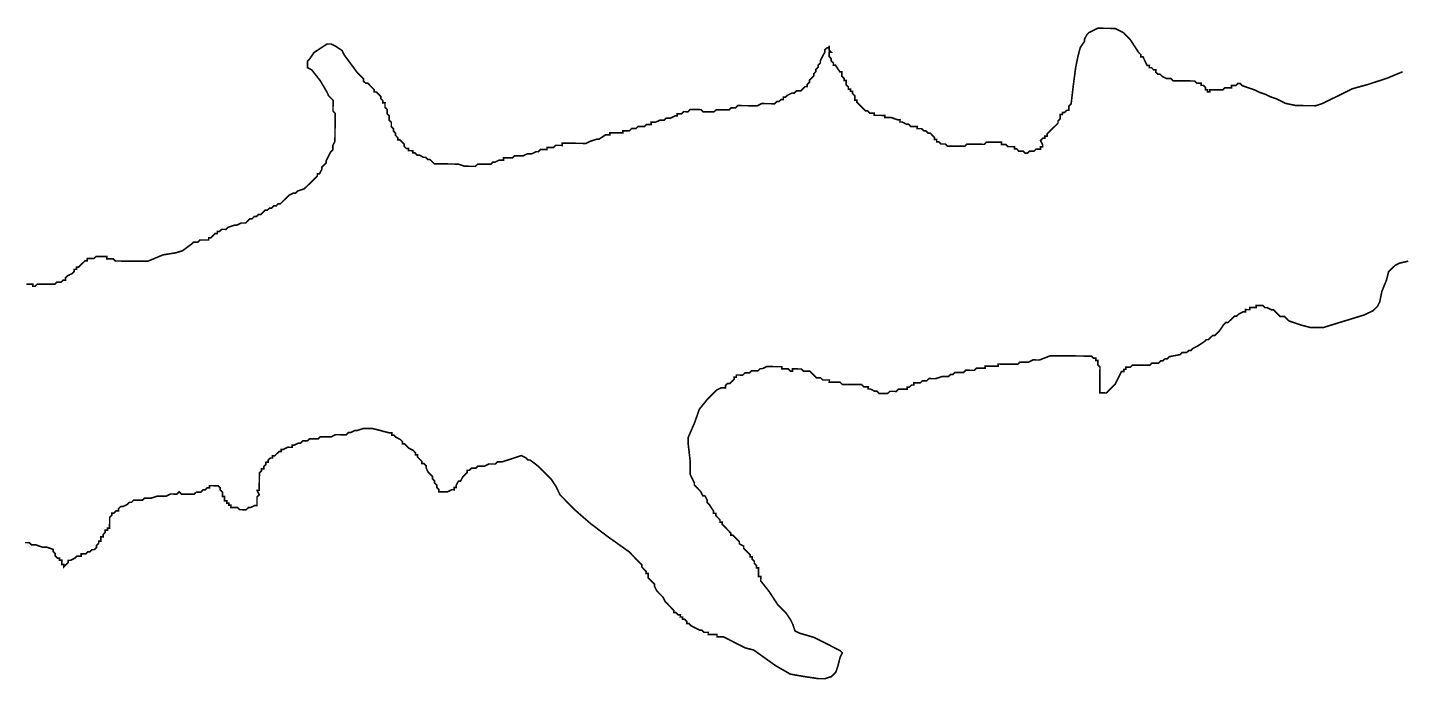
# Model space of a CAD drawing. Header units: metres. Extents: x 319816 to 366074, y 1739234 to 1838803.
# Drawn here: x 332103 to 334669, y 1814234 to 1815452 of the extents above; entities that cross this region are included whole.
import ezdxf

# ---------------------------------------------------------------- set-up
doc = ezdxf.new("R2010")
doc.units = ezdxf.units.M
doc.header["$MEASUREMENT"] = 0
doc.layers.add('HAZARDS LINE', color=1, linetype='Continuous')

msp = doc.modelspace()

# ---------------------------------------------------------------- linework, layer by layer
at = {"layer": 'HAZARDS LINE', "lineweight": 18, "const_width": 3}
for points in [[(332101.1, 1814973), (332105.1, 1814972.9), (332109.2, 1814972.9), (332113.2, 1814972.9), (332113.2, 1814968.8), (332117.2, 1814968.8), (332121.3, 1814972.8), (332125.4, 1814972.8), (332129.4, 1814972.8), (332133.4, 1814972.7), (332137.5, 1814972.7), (332141.5, 1814972.7), (332145.6, 1814972.6), (332149.6, 1814972.6), (332153.7, 1814972.6), (332157.7, 1814976.6), (332161.8, 1814976.5), (332165.8, 1814976.5), (332169.9, 1814980.5), (332173.9, 1814980.5), (332174, 1814984.5), (332178, 1814988.6), (332186.2, 1814992.5), (332190.2, 1814996.5), (332190.3, 1815000.6), (332194.3, 1815000.6), (332194.3, 1815004.6), (332198.4, 1815004.6), (332202.4, 1815008.6), (332206.5, 1815012.6), (332210.6, 1815016.6), (332214.6, 1815016.6), (332214.7, 1815020.6), (332218.7, 1815020.6), (332222.8, 1815020.6), (332226.8, 1815020.5), (332230.9, 1815024.5), (332234.9, 1815024.5), (332239, 1815024.5), (332243, 1815024.4), (332247, 1815024.4), (332251.1, 1815024.4), (332251, 1815020.3), (332259.1, 1815020.3), (332263.2, 1815020.2), (332267.2, 1815016.2), (332271.2, 1815016.1), (332275.3, 1815016.1), (332283.4, 1815016), (332287.4, 1815016), (332291.4, 1815016), (332295.5, 1815015.9), (332299.5, 1815015.9), (332303.6, 1815015.9), (332307.6, 1815015.9), (332311.7, 1815015.8), (332315.7, 1815015.8), (332319.7, 1815015.8), (332323.8, 1815015.7), (332327.8, 1815015.7), (332356.2, 1815027.6), (332380.5, 1815031.5), (332392.7, 1815035.4), (332408.9, 1815047.4), (332413, 1815051.4), (332417, 1815051.4), (332421.1, 1815051.4), (332425.2, 1815055.4), (332429.2, 1815055.3), (332437.3, 1815055.3), (332441.3, 1815055.3), (332441.4, 1815059.3), (332445.4, 1815059.3), (332449.5, 1815063.3), (332453.5, 1815067.3), (332457.6, 1815067.3), (332457.6, 1815071.3), (332461.7, 1815071.3), (332465.7, 1815075.3), (332473.8, 1815075.2), (332477.9, 1815079.2), (332490.1, 1815083.2), (332494.1, 1815083.2), (332502.2, 1815087.1), (332506.3, 1815087.1), (332510.3, 1815087.1), (332514.4, 1815091.1), (332518.4, 1815095.1), (332522.5, 1815095.1), (332526.6, 1815099.1), (332530.6, 1815099), (332534.7, 1815103.1), (332538.7, 1815103), (332542.8, 1815107), (332546.9, 1815111), (332550.9, 1815111), (332555, 1815115), (332559, 1815115), (332563.1, 1815119), (332567.1, 1815119), (332571.2, 1815123), (332575.3, 1815123), (332579.3, 1815127), (332583.4, 1815131), (332587.5, 1815135), (332591.5, 1815139), (332599.7, 1815143), (332603.7, 1815143), (332607.8, 1815147), (332619.9, 1815150.9), (332628.1, 1815158.9), (332644.4, 1815175), (332644.4, 1815179), (332648.5, 1815179), (332652.6, 1815187.1), (332652.6, 1815191.1), (332660.7, 1815199.1), (332660.8, 1815203.2), (332664.9, 1815211.2), (332669, 1815219.3), (332673.1, 1815223.3), (332673.1, 1815227.3), (332673.1, 1815231.4), (332677.2, 1815239.4), (332677.3, 1815247.5), (332677.3, 1815255.6), (332677.4, 1815263.7), (332677.5, 1815271.8), (332677.5, 1815279.9), (332677.6, 1815283.9), (332677.6, 1815287.9), (332677.6, 1815292), (332673.6, 1815296.1), (332673.6, 1815300.1), (332673.7, 1815308.2), (332673.7, 1815312.2), (332673.8, 1815316.3), (332665.7, 1815324.4), (332661.8, 1815332.5), (332649.8, 1815352.9), (332633.8, 1815373.2), (332625.7, 1815377.3), (332625.8, 1815381.3), (332625.8, 1815385.4), (332625.8, 1815389.4), (332629.9, 1815393.4), (332638.1, 1815405.5), (332662.5, 1815421.5), (332666.5, 1815421.5), (332670.5, 1815421.4), (332678.6, 1815417.3), (332690.7, 1815409.1), (332694.6, 1815401), (332718.6, 1815368.5), (332722.7, 1815364.4), (332730.7, 1815356.3), (332730.6, 1815352.2), (332734.7, 1815348.2), (332738.7, 1815348.1), (332742.7, 1815344), (332746.7, 1815340), (332750.7, 1815335.9), (332750.7, 1815331.9), (332754.7, 1815331.8), (332758.8, 1815327.8), (332762.8, 1815323.7), (332762.7, 1815319.6), (332766.7, 1815315.6), (332766.7, 1815311.5), (332770.8, 1815311.5), (332770.7, 1815307.4), (332770.7, 1815303.4), (332774.7, 1815299.3), (332774.7, 1815295.3), (332774.6, 1815291.2), (332778.7, 1815287.2), (332778.6, 1815279.1), (332782.6, 1815275), (332782.6, 1815271), (332782.5, 1815266.9), (332786.6, 1815262.8), (332786.5, 1815258.8), (332790.5, 1815254.7), (332790.5, 1815250.7), (332794.5, 1815246.6), (332794.5, 1815242.6), (332798.5, 1815242.5), (332802.5, 1815238.5), (332806.5, 1815234.4), (332806.5, 1815230.3), (332810.5, 1815226.3), (332814.6, 1815226.2), (332814.5, 1815222.2), (332818.6, 1815222.2), (332822.6, 1815222.1), (332822.6, 1815218.1), (332826.6, 1815218.1), (332830.6, 1815214), (332834.7, 1815214), (332842.7, 1815209.8), (332846.8, 1815209.8), (332850.8, 1815205.7), (332854.8, 1815205.7), (332862.9, 1815197.6), (332866.9, 1815197.5), (332870.9, 1815197.5), (332875, 1815197.5), (332879, 1815197.4), (332883.1, 1815197.4), (332887.1, 1815197.4), (332891.2, 1815197.3), (332895.2, 1815197.3), (332907.3, 1815197.2), (332919.4, 1815193.1), (332923.5, 1815193.1), (332927.5, 1815193), (332931.5, 1815193), (332935.6, 1815193), (332939.6, 1815192.9), (332943.7, 1815196.9), (332947.8, 1815196.9), (332955.8, 1815196.8), (332959.9, 1815196.8), (332963.9, 1815196.8), (332968, 1815196.8), (332972, 1815200.8), (332976.1, 1815200.7), (332984.2, 1815204.7), (332992.3, 1815204.6), (332992.3, 1815208.7), (332996.4, 1815208.7), (333000.4, 1815208.6), (333004.4, 1815208.6), (333008.5, 1815208.6), (333012.6, 1815212.6), (333016.6, 1815212.5), (333020.6, 1815212.5), (333024.7, 1815212.5), (333028.7, 1815212.5), (333036.8, 1815216.4), (333040.9, 1815216.4), (333044.9, 1815216.4), (333053, 1815220.4), (333057.1, 1815220.3), (333061.2, 1815224.3), (333065.2, 1815224.3), (333073.3, 1815224.2), (333073.3, 1815228.3), (333081.4, 1815228.2), (333085.4, 1815228.2), (333089.5, 1815232.2), (333093.6, 1815232.2), (333101.6, 1815232.1), (333101.7, 1815236.2), (333105.7, 1815236.1), (333109.8, 1815236.1), (333113.8, 1815236.1), (333117.8, 1815236), (333121.9, 1815236), (333125.9, 1815236), (333130, 1815235.9), (333134, 1815235.9), (333138.1, 1815235.9), (333142.1, 1815235.8), (333146.1, 1815235.8), (333154.3, 1815239.8), (333166.4, 1815243.7), (333170.5, 1815243.7), (333182.6, 1815251.7), (333186.7, 1815251.7), (333190.7, 1815251.6), (333190.8, 1815255.7), (333198.8, 1815255.6), (333202.9, 1815255.6), (333206.9, 1815255.6), (333211, 1815255.5), (333215, 1815255.5), (333215, 1815259.5), (333219.1, 1815259.5), (333223.1, 1815259.5), (333227.2, 1815259.4), (333231.3, 1815263.5), (333235.3, 1815263.4), (333239.3, 1815263.4), (333243.4, 1815267.4), (333247.5, 1815267.4), (333251.5, 1815267.3), (333255.5, 1815267.3), (333259.6, 1815271.3), (333263.7, 1815271.3), (333267.7, 1815271.3), (333267.7, 1815275.3), (333275.8, 1815275.2), (333283.9, 1815279.2), (333288, 1815279.2), (333292, 1815279.2), (333296.1, 1815283.2), (333300.1, 1815283.1), (333304.2, 1815283.1), (333312.3, 1815287.1), (333316.3, 1815287.1), (333316.4, 1815291.1), (333324.4, 1815291), (333328.5, 1815295.1), (333332.6, 1815295), (333336.6, 1815295), (333340.7, 1815299), (333344.7, 1815299), (333348.8, 1815298.9), (333352.8, 1815298.9), (333356.8, 1815298.9), (333360.9, 1815298.8), (333364.9, 1815294.8), (333373, 1815294.7), (333377, 1815294.7), (333385.1, 1815294.6), (333389.2, 1815298.6), (333397.3, 1815298.6), (333401.3, 1815298.5), (333405.4, 1815298.5), (333409.4, 1815298.5), (333413.4, 1815298.4), (333417.5, 1815302.5), (333421.6, 1815302.4), (333425.6, 1815302.4), (333429.7, 1815306.4), (333433.7, 1815306.4), (333437.8, 1815306.3), (333441.8, 1815306.3), (333445.8, 1815306.3), (333449.9, 1815306.2), (333453.9, 1815306.2), (333458, 1815306.2), (333462, 1815306.2), (333466.1, 1815306.1), (333474.2, 1815310.1), (333478.2, 1815310.1), (333482.3, 1815310), (333486.3, 1815310), (333490.3, 1815310), (333494.4, 1815309.9), (333498.4, 1815309.9), (333502.5, 1815313.9), (333506.5, 1815313.9), (333510.6, 1815317.9), (333514.7, 1815317.9), (333514.7, 1815321.9), (333518.7, 1815321.9), (333522.8, 1815325.9), (333530.9, 1815329.9), (333535, 1815329.8), (333539, 1815333.9), (333543.1, 1815333.8), (333547.1, 1815333.8), (333551.2, 1815337.8), (333555.3, 1815341.8), (333559.3, 1815341.8), (333559.3, 1815345.8), (333563.4, 1815349.8), (333563.4, 1815353.9), (333567.5, 1815357.9), (333571.6, 1815361.9), (333571.6, 1815366), (333575.7, 1815370), (333575.7, 1815374), (333579.8, 1815378), (333579.8, 1815382.1), (333583.9, 1815386.1), (333583.9, 1815390.1), (333588, 1815398.2), (333592.2, 1815406.2), (333592.2, 1815410.3), (333596.3, 1815414.3), (333600.3, 1815414.3), (333600.3, 1815418.3), (333600.3, 1815414.3), (333600.3, 1815410.2), (333604.3, 1815406.1), (333600.2, 1815406.2), (333600.2, 1815402.1), (333600.2, 1815398.1), (333604.2, 1815394), (333604.2, 1815390), (333608.2, 1815385.9), (333608.1, 1815381.8), (333612.2, 1815381.8), (333620.2, 1815369.6), (333624.2, 1815369.6), (333624.2, 1815365.5), (333624.1, 1815361.5), (333628.2, 1815357.4), (333628.1, 1815353.4), (333632.2, 1815353.4), (333632.1, 1815349.3), (333632.1, 1815345.3), (333636.1, 1815341.2), (333636.1, 1815337.2), (333640.1, 1815337.1), (333640.1, 1815333.1), (333644.1, 1815333), (333644.1, 1815329), (333648.1, 1815324.9), (333648.1, 1815320.9), (333648.1, 1815316.8), (333652.1, 1815316.8), (333652.1, 1815312.8), (333656.1, 1815308.7), (333660.1, 1815304.6), (333664.1, 1815300.5), (333668.1, 1815296.5), (333672.2, 1815296.4), (333676.2, 1815292.4), (333684.3, 1815292.3), (333684.2, 1815288.3), (333692.3, 1815288.2), (333696.3, 1815288.2), (333700.4, 1815288.1), (333704.4, 1815288.1), (333704.4, 1815284.1), (333708.4, 1815284), (333712.5, 1815284), (333716.5, 1815284), (333728.6, 1815279.8), (333732.7, 1815279.8), (333732.6, 1815275.8), (333736.7, 1815275.7), (333744.7, 1815271.6), (333748.8, 1815271.6), (333752.8, 1815267.5), (333756.8, 1815267.5), (333760.9, 1815267.5), (333764.9, 1815267.4), (333764.9, 1815263.4), (333768.9, 1815263.3), (333773, 1815263.3), (333777, 1815259.2), (333781, 1815259.2), (333785, 1815255.1), (333789.1, 1815255.1), (333793.1, 1815251), (333797.1, 1815247), (333797.1, 1815242.9), (333801.1, 1815242.9), (333801.1, 1815238.8), (333805.1, 1815238.8), (333809.1, 1815234.7), (333813.2, 1815234.7), (333817.2, 1815234.7), (333821.2, 1815230.6), (333825.3, 1815230.6), (333829.3, 1815230.5), (333833.4, 1815230.5), (333837.4, 1815230.5), (333841.4, 1815230.4), (333845.5, 1815230.4), (333849.5, 1815230.4), (333853.6, 1815230.4), (333857.6, 1815234.4), (333861.7, 1815234.3), (333865.7, 1815234.3), (333869.8, 1815234.3), (333877.9, 1815234.2), (333881.9, 1815234.2), (333885.9, 1815234.1), (333890, 1815234.1), (333894.1, 1815238.1), (333898.1, 1815238.1), (333902.1, 1815238.1), (333906.2, 1815238), (333910.2, 1815238), (333918.3, 1815237.9), (333922.4, 1815237.9), (333922.3, 1815233.9), (333930.4, 1815233.8), (333934.4, 1815229.7), (333938.5, 1815229.7), (333942.5, 1815229.7), (333946.5, 1815229.6), (333946.5, 1815225.6), (333950.6, 1815225.6), (333954.6, 1815221.5), (333958.6, 1815221.5), (333962.7, 1815221.4), (333966.7, 1815217.3), (333970.7, 1815217.3), (333974.8, 1815221.3), (333978.8, 1815221.3), (333982.9, 1815221.3), (333986.9, 1815225.3), (333991, 1815225.2), (333995, 1815225.2), (333995.1, 1815229.3), (333999.1, 1815229.2), (333999.1, 1815233.3), (333995.1, 1815241.4), (333999.2, 1815245.4), (334003.3, 1815245.4), (334003.3, 1815249.4), (334007.3, 1815249.4), (334007.4, 1815253.4), (334011.4, 1815257.4), (334015.5, 1815261.4), (334019.6, 1815265.5), (334023.7, 1815269.5), (334027.7, 1815273.5), (334027.8, 1815277.5), (334031.8, 1815281.5), (334031.9, 1815285.6), (334031.9, 1815289.6), (334035.9, 1815289.6), (334036, 1815293.6), (334040, 1815293.6), (334044.1, 1815297.6), (334048.1, 1815297.6), (334048.2, 1815301.6), (334048.2, 1815305.7), (334052.3, 1815309.7), (334056.6, 1815346), (334060.9, 1815378.4), (334065.1, 1815398.5), (334069.3, 1815414.7), (334077.4, 1815426.7), (334077.5, 1815430.8), (334081.6, 1815438.8), (334085.6, 1815442.9), (334093.8, 1815446.8), (334101.9, 1815450.8), (334110, 1815450.8), (334122.1, 1815450.7), (334134.2, 1815450.6), (334150.3, 1815442.4), (334162.4, 1815430.1), (334178.3, 1815405.7), (334182.3, 1815401.7), (334182.3, 1815397.6), (334186.4, 1815397.6), (334190.3, 1815389.5), (334194.3, 1815381.4), (334198.4, 1815381.3), (334198.3, 1815377.3), (334202.4, 1815377.3), (334206.4, 1815373.2), (334210.4, 1815373.2), (334210.4, 1815369.1), (334214.4, 1815365), (334218.4, 1815365), (334222.5, 1815360.9), (334230.5, 1815356.8), (334234.6, 1815356.8), (334238.6, 1815356.8), (334242.6, 1815352.7), (334246.6, 1815352.7), (334250.7, 1815352.6), (334254.7, 1815352.6), (334258.8, 1815352.6), (334266.9, 1815352.5), (334270.9, 1815352.5), (334274.9, 1815352.4), (334283, 1815352.4), (334287, 1815348.3), (334291.1, 1815348.3), (334295.1, 1815348.2), (334295.1, 1815344.2), (334299.1, 1815344.2), (334303.2, 1815340.1), (334303.1, 1815336.1), (334307.2, 1815336), (334307.1, 1815332), (334311.2, 1815331.9), (334311.2, 1815336), (334315.2, 1815336), (334319.3, 1815335.9), (334327.4, 1815335.9), (334331.4, 1815335.8), (334335.5, 1815335.8), (334339.5, 1815339.8), (334343.6, 1815339.8), (334347.6, 1815339.8), (334351.7, 1815339.7), (334351.7, 1815343.8), (334359.8, 1815343.7), (334363.8, 1815347.7), (334367.9, 1815347.7), (334371.9, 1815343.6), (334384, 1815339.5), (334396.1, 1815335.3), (334404.1, 1815331.2), (334416.2, 1815327.1), (334424.3, 1815323), (334436.4, 1815318.8), (334452.5, 1815310.6), (334472.7, 1815306.4), (334509.1, 1815306.2), (334521.2, 1815310.1), (334537.5, 1815318.1), (334561.8, 1815330), (334578, 1815338), (334606.4, 1815345.8), (334642.9, 1815357.7), (334671.3, 1815369.6)], [(334681.8, 1815015.9), (334665.6, 1815012), (334657.5, 1815008), (334645.2, 1814996), (334641.1, 1814979.8), (334632.8, 1814959.7), (334628.6, 1814939.5), (334624.5, 1814931.4), (334616.4, 1814923.4), (334600.1, 1814915.5), (334523.1, 1814891.8), (334498.9, 1814892), (334482.8, 1814896.1), (334458.6, 1814904.4), (334454.6, 1814908.5), (334450.5, 1814912.6), (334442.5, 1814912.6), (334438.4, 1814916.7), (334434.4, 1814920.8), (334430.4, 1814924.8), (334426.4, 1814924.9), (334418.3, 1814929), (334414.3, 1814929), (334410.3, 1814933.1), (334398.1, 1814933.2), (334398.1, 1814929.1), (334386, 1814929.2), (334386, 1814925.2), (334377.9, 1814925.3), (334377.8, 1814921.2), (334373.8, 1814921.2), (334365.7, 1814917.3), (334361.6, 1814913.3), (334357.6, 1814913.3), (334353.5, 1814909.3), (334349.4, 1814905.3), (334345.3, 1814901.2), (334341.3, 1814901.3), (334337.2, 1814897.3), (334329, 1814885.2), (334320.9, 1814877.2), (334316.9, 1814877.2), (334312.8, 1814873.2), (334308.7, 1814869.2), (334304.7, 1814869.2), (334300.6, 1814865.2), (334288.4, 1814857.2), (334280.3, 1814853.2), (334276.2, 1814849.2), (334272.2, 1814849.2), (334268.1, 1814845.2), (334260, 1814845.3), (334255.9, 1814841.3), (334235.7, 1814837.4), (334231.6, 1814833.4), (334227.6, 1814833.4), (334223.5, 1814829.4), (334219.5, 1814829.4), (334215.4, 1814825.4), (334203.3, 1814825.5), (334199.2, 1814821.5), (334166.9, 1814821.8), (334162.8, 1814817.7), (334154.7, 1814817.8), (334154.7, 1814813.8), (334150.6, 1814813.8), (334150.6, 1814809.8), (334146.5, 1814809.8), (334134.2, 1814785.6), (334126.1, 1814777.6), (334117.9, 1814769.6), (334105.8, 1814769.7), (334106.2, 1814818.2), (334102.2, 1814822.3), (334102.2, 1814830.3), (334098.2, 1814830.4), (334098.2, 1814834.4), (334094.2, 1814834.4), (334090.2, 1814838.5), (334013.4, 1814839.1), (333993.1, 1814831.2), (333981, 1814831.3), (333972.8, 1814827.3), (333956.7, 1814827.4), (333952.6, 1814823.4), (333916.2, 1814823.7), (333916.2, 1814819.6), (333891.9, 1814819.8), (333891.9, 1814815.8), (333875.7, 1814815.9), (333871.7, 1814811.9), (333855.5, 1814812), (333851.4, 1814808), (333847.4, 1814808), (333835.2, 1814808.1), (333831.2, 1814804.1), (333827.1, 1814804.2), (333823.1, 1814800.2), (333815, 1814800.2), (333810.9, 1814800.2), (333798.8, 1814796.3), (333794.7, 1814796.3), (333790.7, 1814796.4), (333786.6, 1814796.4), (333782.6, 1814792.4), (333774.5, 1814792.4), (333770.4, 1814788.4), (333766.4, 1814788.5), (333758.3, 1814788.5), (333758.3, 1814784.5), (333754.2, 1814784.5), (333750.1, 1814780.5), (333746.1, 1814780.5), (333746.1, 1814776.5), (333742, 1814776.5), (333738, 1814776.5), (333733.9, 1814776.6), (333729.9, 1814776.6), (333725.8, 1814772.6), (333713.7, 1814772.7), (333709.6, 1814768.7), (333705.6, 1814768.7), (333701.5, 1814768.7), (333697.5, 1814768.8), (333693.4, 1814768.8), (333689.4, 1814772.9), (333685.4, 1814772.9), (333677.3, 1814777), (333673.3, 1814777), (333673.3, 1814781.1), (333669.3, 1814781.1), (333665.2, 1814781.2), (333661.2, 1814785.2), (333657.2, 1814785.3), (333653.2, 1814785.3), (333649.1, 1814785.3), (333645.1, 1814785.4), (333637, 1814785.4), (333632.9, 1814785.4), (333628.9, 1814785.5), (333624.9, 1814785.5), (333620.8, 1814789.6), (333608.7, 1814789.7), (333604.7, 1814789.7), (333600.6, 1814789.7), (333600.7, 1814793.8), (333592.6, 1814793.8), (333588.5, 1814793.9), (333584.5, 1814797.9), (333580.5, 1814798), (333576.4, 1814798), (333572.4, 1814802.1), (333568.4, 1814806.2), (333564.4, 1814810.2), (333560.4, 1814810.3), (333556.3, 1814810.3), (333552.3, 1814810.3), (333548.3, 1814814.4), (333544.2, 1814814.4), (333540.2, 1814814.5), (333536.1, 1814814.5), (333532.1, 1814814.5), (333532.1, 1814810.5), (333528, 1814810.5), (333524, 1814814.6), (333515.9, 1814814.7), (333511.9, 1814814.7), (333511.9, 1814818.7), (333507.9, 1814818.8), (333503.8, 1814818.8), (333499.8, 1814818.8), (333495.7, 1814818.8), (333491.7, 1814818.9), (333487.7, 1814818.9), (333483.6, 1814818.9), (333475.5, 1814815), (333471.5, 1814815), (333467.4, 1814811), (333463.3, 1814811), (333459.3, 1814811), (333455.3, 1814811.1), (333451.2, 1814807.1), (333447.1, 1814807.1), (333443.1, 1814807.1), (333439, 1814803.1), (333435, 1814803.1), (333430.9, 1814803.2), (333426.9, 1814803.2), (333426.9, 1814799.2), (333422.8, 1814799.2), (333422.8, 1814795.2), (333414.6, 1814787.1), (333410.6, 1814787.2), (333406.5, 1814783.1), (333406.5, 1814779.1), (333402.5, 1814779.1), (333398.4, 1814779.2), (333390.3, 1814775.2), (333386.2, 1814771.2), (333382.2, 1814767.2), (333374, 1814759.1), (333357.7, 1814739), (333349.4, 1814714.9), (333337.1, 1814686.6), (333337, 1814674.5), (333340.8, 1814642.1), (333340.6, 1814617.9), (333348.5, 1814601.6), (333348.5, 1814597.6), (333352.5, 1814593.5), (333360.5, 1814585.4), (333364.5, 1814577.3), (333368.6, 1814577.2), (333372.5, 1814569.1), (333372.5, 1814565.1), (333376.5, 1814561), (333384.5, 1814548.8), (333384.5, 1814544.8), (333388.5, 1814544.7), (333388.5, 1814540.7), (333392.5, 1814536.6), (333396.5, 1814532.5), (333396.5, 1814528.5), (333400.5, 1814528.5), (333400.5, 1814524.4), (333404.5, 1814520.3), (333408.5, 1814516.3), (333412.5, 1814512.2), (333416.5, 1814508.1), (333416.5, 1814504.1), (333420.5, 1814504.1), (333428.6, 1814495.9), (333432.6, 1814491.8), (333432.6, 1814487.8), (333440.6, 1814483.7), (333440.6, 1814479.6), (333444.6, 1814475.6), (333452.6, 1814467.4), (333452.6, 1814463.4), (333456.6, 1814463.3), (333456.6, 1814459.3), (333460.6, 1814455.2), (333460.6, 1814451.2), (333464.6, 1814447.1), (333464.5, 1814443.1), (333468.6, 1814443), (333468.5, 1814434.9), (333468.5, 1814430.9), (333468.5, 1814426.9), (333472.5, 1814426.8), (333472.5, 1814422.8), (333472.4, 1814418.7), (333488.5, 1814398.4), (333496.4, 1814386.2), (333504.4, 1814374), (333512.5, 1814365.9), (333520.5, 1814357.7), (333528.5, 1814345.5), (333532.5, 1814337.4), (333536.4, 1814325.3), (333544.5, 1814321.1), (333572.7, 1814312.8), (333588.8, 1814304.6), (333596.9, 1814300.5), (333613, 1814292.3), (333621, 1814288.2), (333625, 1814284.1), (333620.9, 1814276.1), (333616.8, 1814259.9), (333612.6, 1814247.8), (333604.5, 1814239.8), (333592.3, 1814235.9), (333580.2, 1814236), (333551.9, 1814240.2), (333527.7, 1814244.5), (333499.5, 1814260.8), (333459.3, 1814289.5), (333443.2, 1814293.6), (333411, 1814310), (333402.9, 1814314.2), (333398.9, 1814314.2), (333390.8, 1814314.2), (333390.8, 1814318.3), (333386.8, 1814318.3), (333382.7, 1814318.4), (333378.7, 1814318.4), (333374.6, 1814318.4), (333374.7, 1814322.5), (333366.6, 1814322.5), (333362.6, 1814326.6), (333358.5, 1814326.6), (333350.5, 1814330.7), (333342.4, 1814334.8), (333338.4, 1814338.9), (333334.4, 1814338.9), (333334.4, 1814343), (333330.4, 1814347.1), (333326.4, 1814347.1), (333326.4, 1814351.1), (333322.3, 1814351.2), (333322.4, 1814355.2), (333318.3, 1814355.2), (333314.3, 1814359.3), (333310.3, 1814359.3), (333310.3, 1814363.4), (333302.3, 1814371.5), (333298.3, 1814375.6), (333294.3, 1814379.7), (333290.3, 1814387.8), (333286.3, 1814391.9), (333282.3, 1814395.9), (333278.3, 1814400), (333274.3, 1814408.1), (333274.3, 1814412.2), (333270.3, 1814416.3), (333266.3, 1814420.3), (333262.3, 1814424.4), (333262.3, 1814428.4), (333262.3, 1814432.5), (333258.3, 1814432.5), (333258.3, 1814436.6), (333254.3, 1814440.6), (333250.3, 1814444.7), (333250.3, 1814448.8), (333246.3, 1814452.8), (333226.3, 1814473.2), (333186.1, 1814501.8), (333153.9, 1814526.3), (333125.8, 1814550.8), (333113.8, 1814563), (333097.7, 1814579.3), (333089.8, 1814595.6), (333081.8, 1814607.7), (333069.7, 1814620), (333057.7, 1814632.2), (333041.6, 1814644.4), (333037.6, 1814644.5), (333033.6, 1814648.6), (333025.5, 1814652.7), (333013.4, 1814648.7), (332989, 1814640.8), (332985, 1814640.8), (332981, 1814640.9), (332976.9, 1814636.9), (332972.8, 1814636.9), (332968.8, 1814636.9), (332964.8, 1814637), (332956.6, 1814633), (332952.6, 1814633), (332948.6, 1814633), (332944.5, 1814633.1), (332940.4, 1814629.1), (332936.4, 1814629.1), (332932.3, 1814629.1), (332928.3, 1814625.1), (332924.2, 1814625.1), (332924.2, 1814621.1), (332920.1, 1814617.1), (332916.1, 1814613.1), (332911.9, 1814605), (332907.9, 1814605), (332903.8, 1814597), (332903.8, 1814592.9), (332899.7, 1814593), (332899.7, 1814588.9), (332895.7, 1814589), (332887.5, 1814585), (332883.5, 1814585), (332879.5, 1814585), (332875.4, 1814585.1), (332871.4, 1814585.1), (332871.4, 1814589.2), (332867.4, 1814593.2), (332867.4, 1814597.3), (332863.4, 1814601.3), (332863.4, 1814605.4), (332859.4, 1814609.5), (332859.5, 1814613.5), (332855.4, 1814617.6), (332851.4, 1814621.7), (332847.5, 1814629.8), (332847.5, 1814633.8), (332843.5, 1814637.9), (332839.4, 1814637.9), (332839.5, 1814642), (332831.4, 1814650.1), (332831.5, 1814654.2), (332827.4, 1814654.2), (332827.5, 1814658.2), (332823.5, 1814662.3), (332815.4, 1814666.4), (332811.4, 1814670.5), (332807.4, 1814674.6), (332803.3, 1814674.6), (332803.4, 1814678.6), (332799.4, 1814682.7), (332791.3, 1814686.8), (332787.3, 1814690.9), (332783.2, 1814690.9), (332783.3, 1814695), (332779.2, 1814695), (332763.1, 1814699.2), (332747, 1814703.3), (332730.8, 1814703.5), (332718.6, 1814699.5), (332714.6, 1814699.5), (332706.5, 1814695.6), (332702.4, 1814695.6), (332698.4, 1814691.6), (332694.3, 1814691.6), (332690.3, 1814691.6), (332686.2, 1814691.7), (332682.2, 1814691.7), (332678.1, 1814691.7), (332670, 1814687.7), (332666, 1814687.8), (332661.9, 1814687.8), (332657.9, 1814687.8), (332653.9, 1814687.9), (332649.8, 1814687.9), (332645.7, 1814683.9), (332641.7, 1814683.9), (332637.7, 1814684), (332633.6, 1814684), (332629.6, 1814684), (332625.5, 1814680), (332621.5, 1814680), (332617.4, 1814680.1), (332613.3, 1814676.1), (332609.3, 1814676.1), (332601.2, 1814672.1), (332597.1, 1814672.1), (332597.1, 1814668.1), (332593.1, 1814668.1), (332589, 1814668.2), (332580.9, 1814664.2), (332576.9, 1814664.2), (332576.8, 1814660.2), (332572.8, 1814660.2), (332568.7, 1814656.2), (332564.6, 1814652.2), (332560.6, 1814652.2), (332560.6, 1814648.2), (332556.5, 1814648.2), (332552.5, 1814644.2), (332552.4, 1814640.1), (332548.4, 1814640.2), (332548.3, 1814636.1), (332544.3, 1814632.1), (332544.2, 1814628.1), (332540.2, 1814628.1), (332540.2, 1814624.1), (332536.1, 1814620), (332536.1, 1814616), (332536, 1814612), (332536, 1814607.9), (332536, 1814603.9), (332535.9, 1814599.8), (332535.9, 1814595.8), (332535.9, 1814591.7), (332535.8, 1814587.7), (332531.8, 1814587.7), (332535.8, 1814579.6), (332531.7, 1814575.6), (332531.7, 1814571.6), (332531.6, 1814567.5), (332531.6, 1814563.5), (332531.6, 1814559.4), (332527.5, 1814559.5), (332519.4, 1814555.5), (332515.4, 1814555.5), (332511.3, 1814551.5), (332507.3, 1814551.5), (332503.2, 1814551.6), (332499.2, 1814551.6), (332495.2, 1814555.7), (332491.1, 1814555.7), (332487.1, 1814555.7), (332483, 1814555.8), (332483.1, 1814559.8), (332479, 1814559.8), (332479.1, 1814563.9), (332475, 1814563.9), (332475.1, 1814568), (332471, 1814568), (332471, 1814572), (332471.1, 1814576.1), (332467, 1814576.1), (332467.1, 1814580.1), (332467.1, 1814584.2), (332463.1, 1814588.3), (332463.1, 1814592.3), (332459.1, 1814596.4), (332455.1, 1814596.4), (332451, 1814596.4), (332447, 1814596.5), (332442.9, 1814596.5), (332442.9, 1814592.5), (332438.9, 1814592.5), (332434.8, 1814588.5), (332430.7, 1814588.5), (332426.7, 1814584.5), (332422.6, 1814584.5), (332418.6, 1814584.6), (332414.5, 1814580.6), (332410.5, 1814580.6), (332406.4, 1814580.6), (332402.4, 1814580.6), (332398.3, 1814580.7), (332394.3, 1814580.7), (332390.3, 1814580.7), (332386.2, 1814584.8), (332382.2, 1814580.8), (332378.1, 1814580.8), (332374.1, 1814580.9), (332370, 1814580.9), (332361.9, 1814576.9), (332353.8, 1814577), (332349.8, 1814577), (332345.8, 1814577), (332333.6, 1814573.1), (332325.5, 1814573.2), (332321.5, 1814573.2), (332317.4, 1814569.2), (332313.4, 1814569.2), (332309.3, 1814569.2), (332305.3, 1814569.3), (332301.2, 1814569.3), (332297.2, 1814565.3), (332293.1, 1814565.3), (332289, 1814561.3), (332280.9, 1814557.3), (332276.9, 1814557.4), (332272.8, 1814553.3), (332272.8, 1814549.3), (332268.7, 1814549.3), (332264.7, 1814545.3), (332260.6, 1814545.3), (332260.6, 1814541.3), (332256.5, 1814537.3), (332256.5, 1814533.3), (332256.5, 1814529.2), (332256.4, 1814525.2), (332256.4, 1814521.1), (332256.4, 1814517.1), (332252.3, 1814517.1), (332252.3, 1814513.1), (332248.2, 1814513.1), (332248.2, 1814509.1), (332244.1, 1814505), (332244.1, 1814501), (332240.1, 1814501), (332240, 1814497), (332240, 1814492.9), (332236, 1814493), (332235.9, 1814488.9), (332231.9, 1814484.9), (332231.8, 1814480.9), (332227.7, 1814476.9), (332223.7, 1814476.9), (332219.6, 1814472.9), (332215.6, 1814472.9), (332211.5, 1814468.9), (332207.5, 1814468.9), (332203.4, 1814469), (332203.4, 1814464.9), (332199.4, 1814465), (332195.3, 1814465), (332191.2, 1814461), (332183.1, 1814457), (332179.1, 1814457), (332179.1, 1814453), (332175, 1814449), (332170.9, 1814445), (332170.9, 1814449), (332166.9, 1814449), (332166.9, 1814453.1), (332167, 1814457.1), (332162.9, 1814457.1), (332162.9, 1814461.2), (332158.9, 1814461.2), (332154.9, 1814465.3), (332154.9, 1814469.3), (332150.9, 1814473.4), (332150.9, 1814477.5), (332138.8, 1814481.6), (332134.8, 1814481.6), (332130.8, 1814481.7), (332118.7, 1814485.8), (332114.6, 1814485.8), (332110.6, 1814485.9), (332106.6, 1814489.9), (332102.5, 1814490), (332098.5, 1814490)]]:
    msp.add_lwpolyline(points, dxfattribs=at)

doc.saveas('drawing.dxf')
